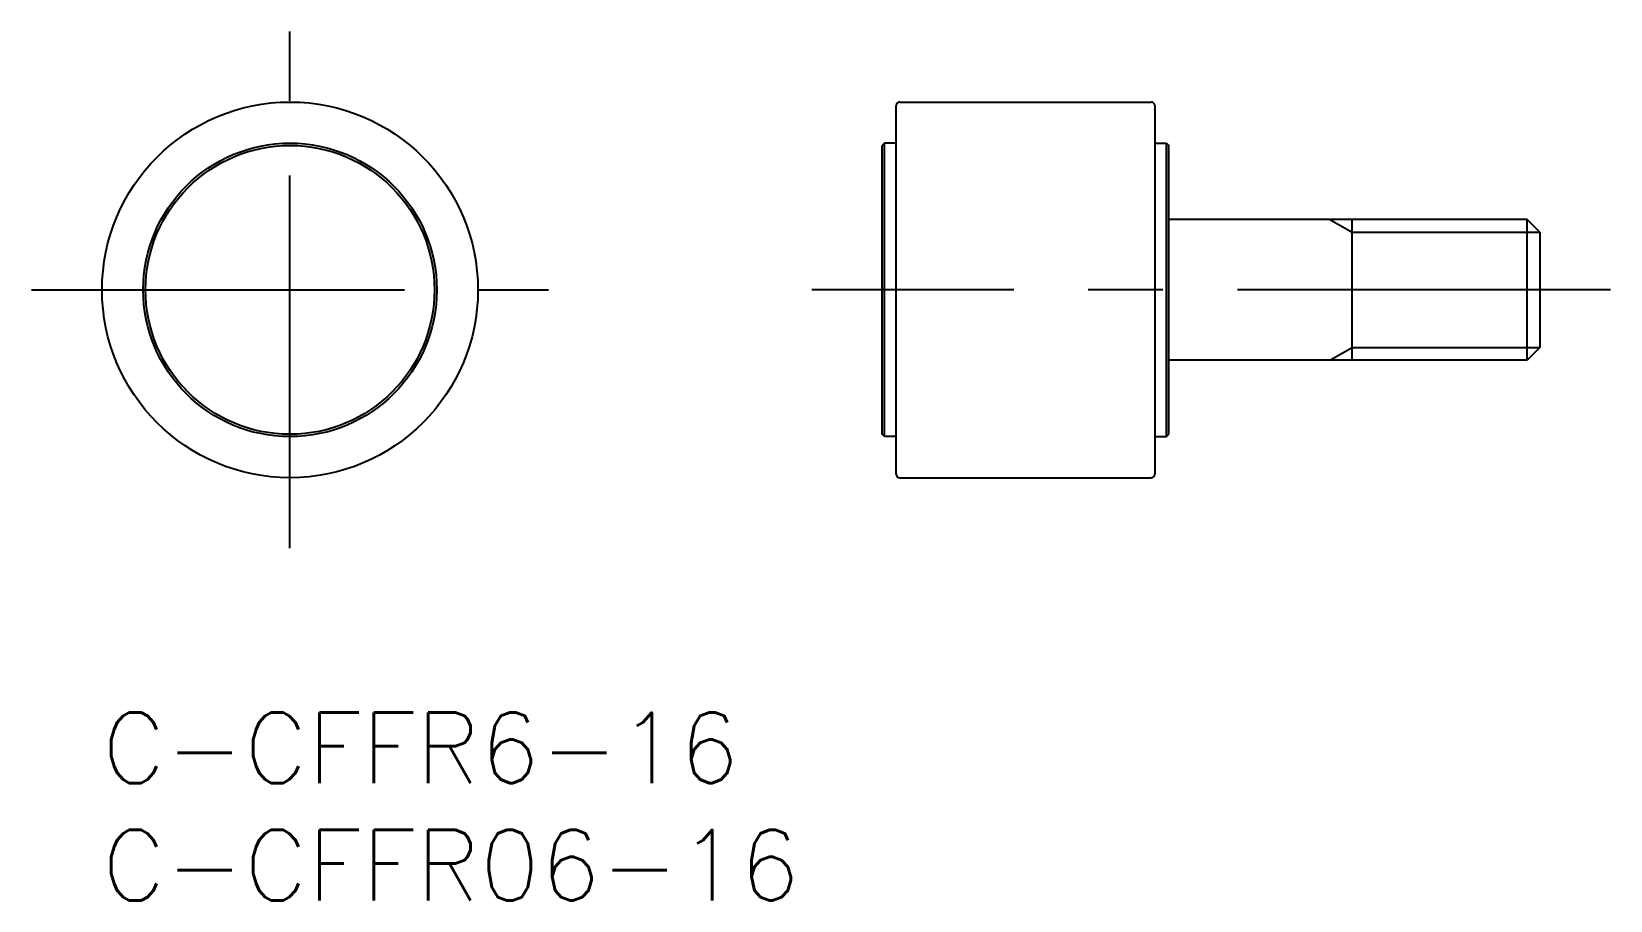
# Model space of a CAD drawing. Extents: x -3 to 64.2, y -8 to 29.
import ezdxf

# ---------------------------------------------------------------- set-up
doc = ezdxf.new("R2010")
doc.units = 0
doc.header["$LTSCALE"] = 0.5
doc.linetypes.add('CENTER', pattern=[50.8, 31.75, -6.35, 6.35, -6.35])
for name, color, linetype in [('MSM_CENTER', 1, 'CENTER'), ('MSM_CONTINUOUS', 7, 'CONTINUOUS'), ('MSM_NARROW', 5, 'CONTINUOUS'), ('MSM_PART_NUMBER', 7, 'CONTINUOUS')]:
    doc.layers.add(name, color=color, linetype=linetype)
doc.styles.get("Standard").update_dxf_attribs({"font": 'txt.shx', "height": 1, "bigfont": 'bigfont.shx'})

# ---------------------------------------------------------------- blocks, each defined once
blk = doc.blocks.new('*U14')
at = {"layer": 'MSM_PART_NUMBER'}
blk.add_text('C-CFFR6-16', height=3, dxfattribs=at).set_placement((0, -3))
blk = doc.blocks.new('*U15')
at = {"layer": 'MSM_PART_NUMBER'}
blk.add_text('C-CFFR06-16', height=3, dxfattribs=at).set_placement((0, -8))

msp = doc.modelspace()

# ---------------------------------------------------------------- linework, layer by layer
at = {"layer": 'MSM_CENTER'}
for p, q in [((8, 7), (8, 29)), ((-3, 18), (19, 18)), ((64.206, 18), (30.206, 18))]:
    msp.add_line(p, q, dxfattribs=at)
at = {"layer": 'MSM_CONTINUOUS'}
for p, q in [((33.806, 10.15), (33.806, 25.85)), ((33.956, 26), (44.656, 26)), ((44.806, 25.85), (44.806, 10.15)), ((33.306, 24.25), (33.206, 24.15)), ((33.806, 24.25), (33.306, 24.25)), ((33.306, 11.75), (33.306, 24.25)), ((44.806, 24.25), (45.306, 24.25)), ((45.306, 24.25), (45.406, 24.15)), ((45.306, 11.75), (45.306, 24.25)), ((33.206, 11.85), (33.206, 24.15)), ((45.406, 11.85), (45.406, 24.15)), ((60.664, 21), (45.406, 21)), ((53.206, 15), (53.206, 21)), ((61.206, 20.459), (60.664, 21)), ((60.664, 15), (60.664, 21)), ((61.206, 20.459), (61.206, 15.541)), ((61.206, 15.541), (60.664, 15)), ((60.664, 15), (45.406, 15)), ((33.306, 11.75), (33.206, 11.85)), ((33.806, 11.75), (33.306, 11.75)), ((44.806, 11.75), (45.306, 11.75)), ((45.306, 11.75), (45.406, 11.85)), ((33.956, 10), (44.656, 10))]:
    msp.add_line(p, q, dxfattribs=at)
for radius in [8, 6.25, 6.15]:
    msp.add_circle((8, 18), radius, dxfattribs=at)
for centre, start, end in [((33.956, 25.85), 90, 180), ((44.656, 25.85), 0, 90), ((33.956, 10.15), 180, 270), ((44.656, 10.15), 270, 0)]:
    msp.add_arc(centre, 0.15, start, end, dxfattribs=at)
at = {"layer": 'MSM_NARROW'}
for p, q in [((52.268, 21), (53.206, 20.459)), ((53.206, 20.459), (61.206, 20.459)), ((52.268, 15), (53.206, 15.541)), ((53.206, 15.541), (61.206, 15.541))]:
    msp.add_line(p, q, dxfattribs=at)

# ---------------------------------------------------------------- block references
at = {"layer": 'MSM_CONTINUOUS'}
for name in ['*U14', '*U15']:
    msp.add_blockref(name, (0, 0), dxfattribs=at)

doc.saveas('drawing.dxf')
